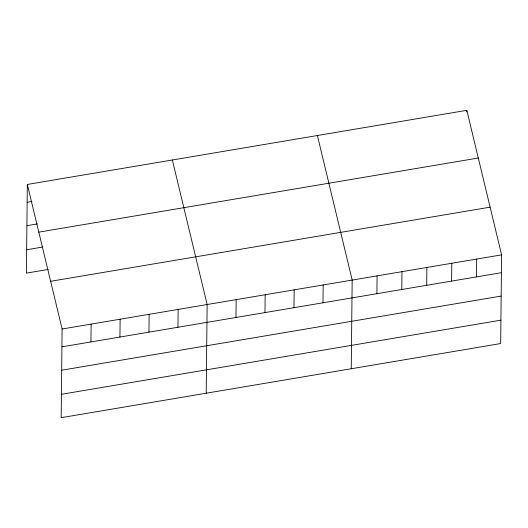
<?xml version="1.0" encoding="UTF-8"?>
<svg xmlns="http://www.w3.org/2000/svg" width="528" height="528" viewBox="0 0 528 528"><rect width="100%" height="100%" fill="white"/><g stroke="black" fill="none" stroke-linecap="round" stroke-linejoin="round"><path stroke-width="0.79" d="M27.331 184.45L62.113 328.997L61.182 417.681L500.669 343.55L501.6 254.866L466.818 110.319L27.331 184.45L26.4 273.134L48.154 269.465M90.928 341.939L91.12 324.1M119.935 337.042L120.127 319.209M148.942 332.152L149.134 314.318M177.949 327.261L178.134 309.421M206.217 393.215L207.141 304.531L172.359 159.991M235.963 317.473L236.148 299.64M264.97 312.583L265.155 294.743M293.977 307.685L294.162 289.852M322.984 302.795L323.169 284.962M351.245 368.755L352.176 280.071L317.394 135.524M376.893 293.7L377.078 275.867M401.795 289.502L401.98 271.669M426.703 285.298L426.888 267.465M451.605 281.101L451.79 263.267M466.798 111.943L466.818 110.319M476.507 276.896L476.698 259.063M27.139 202.283L31.977 201.472M26.895 225.667L37.369 223.898M38.808 232.148L478.295 158.017M26.644 249.757L42.761 247.038M50.635 281.299L490.123 207.161M62.113 328.997L501.6 254.866M61.928 346.83L501.415 272.699M61.677 370.207L501.171 296.076M61.426 394.297L500.914 320.166"/></g></svg>
